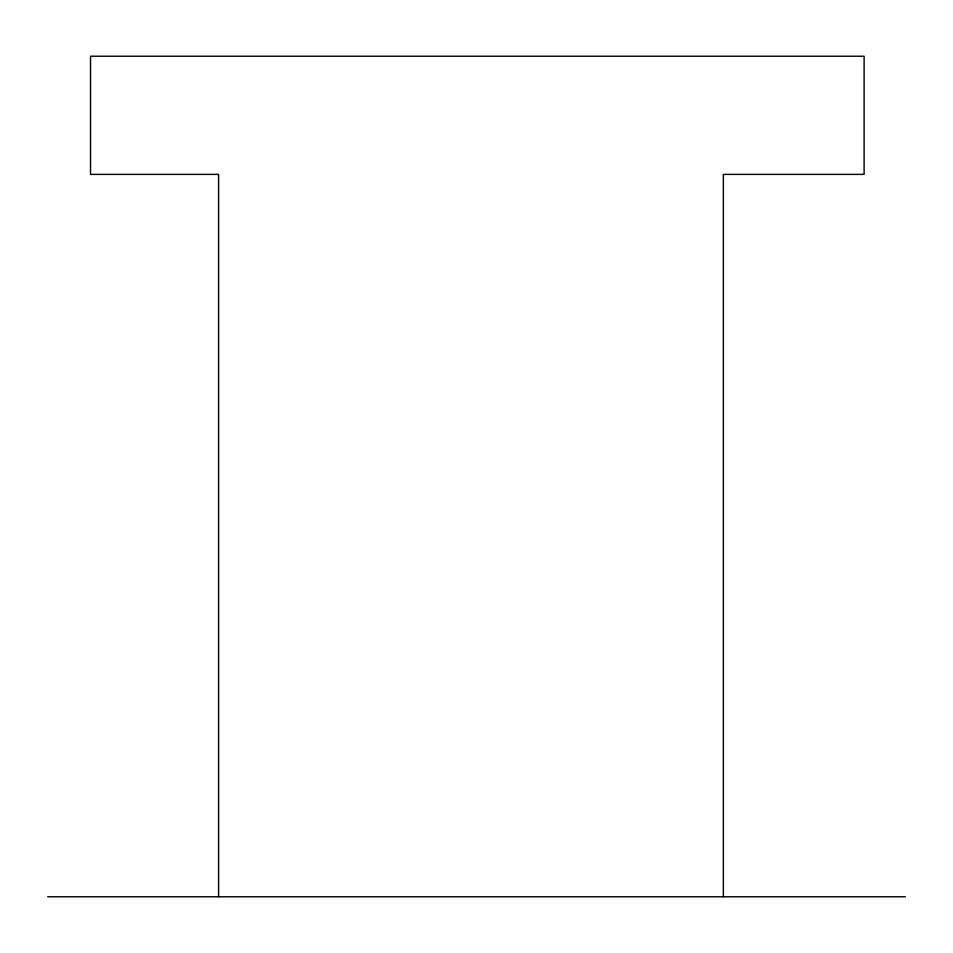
<?xml version="1.0" encoding="UTF-8"?>
<svg xmlns="http://www.w3.org/2000/svg" width="953" height="953" viewBox="0 0 953 953"><rect width="100%" height="100%" fill="white"/><g stroke="black" fill="none" stroke-linecap="round" stroke-linejoin="round"><path stroke-width="1.43" d="M47.65 896.773L905.35 896.773M723.363 896.773L723.363 174.387L864.109 174.387L864.109 56.227L90.535 56.227L90.535 174.387L218.594 174.387L218.594 896.773"/></g></svg>
